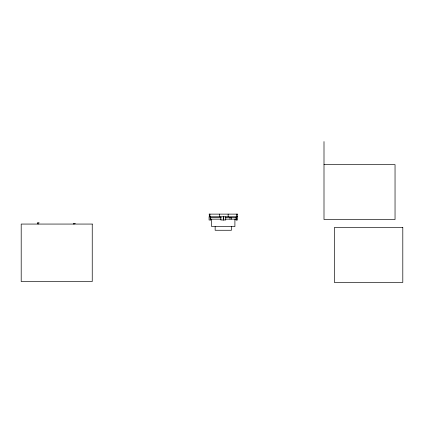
<?xml version="1.0" encoding="UTF-8"?>
<svg xmlns="http://www.w3.org/2000/svg" width="424" height="424" viewBox="0 0 424 424"><rect width="100%" height="100%" fill="white"/><g stroke="black" fill="none" stroke-linecap="round" stroke-linejoin="round"><path stroke-width="0.64" d="M236.2 216.77L235.908 219.998L237.493 219.998L237.493 216.77L209.074 216.77L209.074 219.998L210.659 219.998L210.368 216.77M236.232 219.998L236.523 216.77M324 164.623L395.041 164.623L395.041 219.521L324 219.521L324 141.574M209.074 214.12L237.493 214.12M210.368 217.348L221.259 217.348M225.102 217.348L236.2 217.348M210.527 219.16L221.259 219.16M225.102 219.16L236.2 219.16M39.188 222.86L37.312 222.86L38.091 224.153L38.091 222.86M75.355 223.416L73.479 223.416L73.999 224.275M210.044 216.77L210.336 219.998M237.276 214.12L237.276 216.77M236.634 214.12L236.634 216.77M234.907 219.16L234.907 226.586L211.656 226.586L211.656 219.16M231.647 217.348L231.647 219.16M231.419 226.586L231.419 230.269L215.148 230.269L215.148 226.586M230.009 217.348L230.009 219.16M228.144 214.12L228.144 216.77M225.748 216.77L225.748 219.998L220.814 219.998L220.814 216.77M223.411 216.77L223.411 219.998M223.284 216.77L223.284 219.998M219.616 214.12L219.616 216.77M209.933 214.12L209.933 216.77M209.292 214.12L209.292 216.77M92.241 224.063L21.2 224.063L21.2 281.541L92.241 281.541L92.241 224.063M402.8 227.529L334.34 227.529L334.34 282.426L402.8 282.426L402.8 227.529"/></g></svg>
